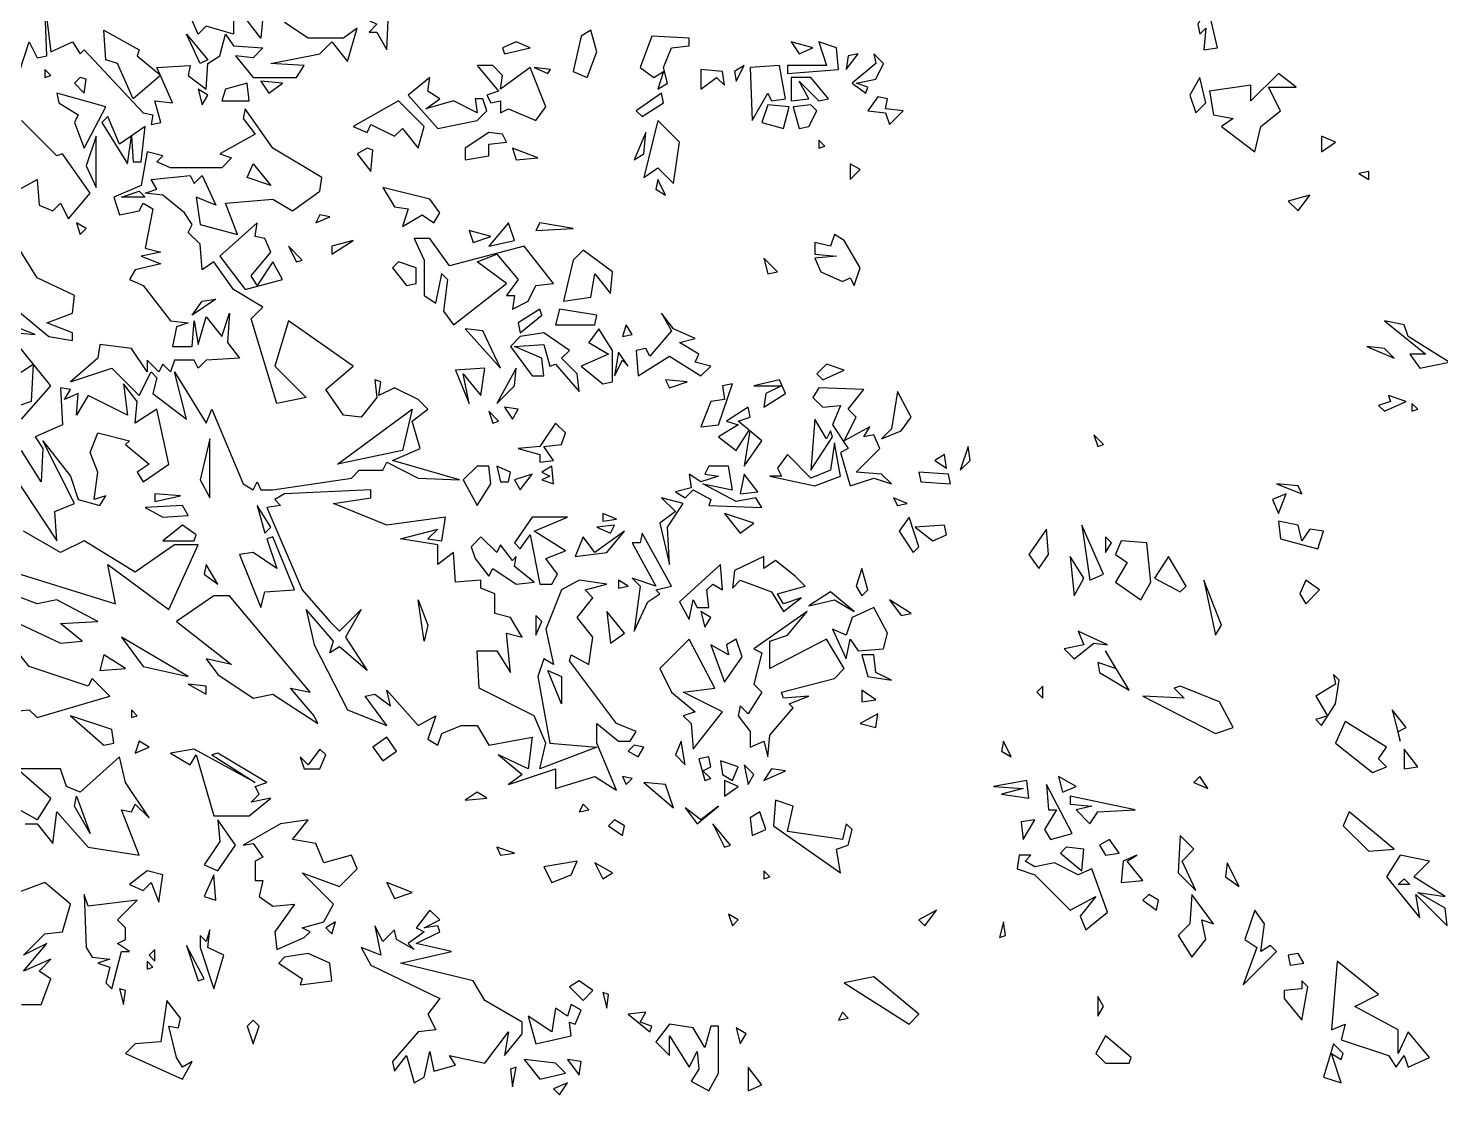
# Model space of a CAD drawing. Header units: millimetres. Extents: x -1920 to 1916, y -1858 to 1858.
# Drawn here: x -1200 to -525, y 292 to 802 of the extents above; entities that cross this region are included whole.
import ezdxf

# ---------------------------------------------------------------- set-up
doc = ezdxf.new("R2010")
doc.units = ezdxf.units.MM
doc.layers.add('ALMOND-DRAW-PROFILE', color=7, linetype='Continuous', lineweight=25)

msp = doc.modelspace()

# ---------------------------------------------------------------- linework, layer by layer
at = {"layer": 'ALMOND-DRAW-PROFILE'}
for points in [[(-1087, 817.76), (-1088.88, 797.11), (-1102.02, 814.01), (-1102.02, 798.99), (-1115.16, 802.75), (-1118.92, 798.99), (-1121.73, 805.56)], [(-1204.34, 781.16), (-1199.64, 795.24), (-1195.89, 787.73), (-1191.19, 788.66), (-1192.13, 814.01), (-1189.32, 790.54), (-1178.99, 795.24), (-1175.24, 789.6), (-1173.36, 791.48), (-1145.2, 761.44), (-1140.51, 760.5), (-1141.44, 755.81), (-1136.75, 756.75), (-1139.57, 767.07), (-1131.12, 766.14), (-1136.9, 779.15), (-1149.89, 768.01), (-1157.4, 784.91), (-1163.03, 786.79), (-1163.97, 800.87), (-1147.08, 791.48), (-1148.01, 788.66), (-1137.08, 779.55), (-1138.63, 783.03), (-1122.67, 783.97), (-1123.61, 779.28), (-1115.16, 772.71), (-1114.22, 784.91), (-1108.59, 788.66), (-1105.77, 798.99), (-1102.02, 793.36), (-1087.94, 792.42), (-1092.63, 787.73), (-1101.08, 788.66), (-1092.63, 778.34), (-1071.98, 778.34), (-1068.23, 783.97), (-1084.18, 784.91), (-1060.72, 789.6), (-1055.08, 795.24), (-1047.58, 785.85), (-1042.88, 801.81), (-1049.45, 797.11), (-1066.35, 797.11), (-1077.61, 804.62)], [(-1212.78, 720.14), (-1195.89, 729.53), (-1194.95, 717.32), (-1188.38, 714.51), (-1184.62, 718.26), (-1180.87, 710.75), (-1170.54, 722.96), (-1183.69, 741.73), (-1186.5, 740.79), (-1203.4, 757.69)], [(-1211.85, 672.27), (-1190.26, 654.43), (-1178.99, 652.56), (-1178.99, 656.31), (-1191.19, 661), (-1178.99, 665.7), (-1178.05, 674.14), (-1195.89, 682.59), (-1208.09, 702.31)], [(-1217.48, 657.25), (-1196.83, 655.37), (-1206.21, 659.13)], [(-1203.4, 615.01), (-1189.32, 630.97), (-1205.27, 650.68)], [(-1224.99, 623.46), (-1197.77, 641.29), (-1198.7, 623.46), (-1204.34, 621.58)], [(-1208.09, 589.66), (-1186.5, 556.81), (-1187.44, 570.89), (-1178.05, 574.64), (-1193.07, 604.68), (-1179.93, 587.79), (-1176.18, 576.52), (-1165.85, 573.71), (-1163.03, 578.4), (-1168.67, 576.52), (-1166.79, 589.66), (-1170.54, 599.05), (-1166.79, 608.44), (-1151.77, 604.68), (-1153.65, 602.8), (-1142.38, 593.42), (-1148.01, 589.66), (-1145.2, 584.97), (-1133, 593.42), (-1138.63, 619.7), (-1148.95, 613.13), (-1148.01, 623.46), (-1154.59, 631.9), (-1152.71, 616.88), (-1171.48, 626.27), (-1177.11, 616.88), (-1176.18, 627.21), (-1182.75, 624.39), (-1179.93, 629.09), (-1184.62, 630.03), (-1183.69, 612.19), (-1196.83, 606.56), (-1193.07, 600.93), (-1194.01, 584.97), (-1203.4, 599.99)], [(-1212.78, 543.67), (-1158.34, 526.77), (-1162.1, 545.54), (-1133, 523.95), (-1118.92, 554.93), (-1130.18, 554.93), (-1148.95, 541.79), (-1173.36, 556.81), (-1184.62, 551.18), (-1202.46, 561.5)], [(-1230.62, 473.27), (-1199.64, 476.08), (-1195.89, 472.33), (-1161.16, 482.65), (-1169.6, 491.1), (-1171.48, 487.35), (-1199.64, 496.73), (-1207.15, 506.12)], [(-1201.52, 421.64), (-1195.89, 421.64), (-1188.38, 412.25), (-1186.5, 427.27), (-1171.48, 410.37), (-1147.08, 406.62), (-1155.52, 428.21), (-1150.83, 427.27), (-1148.95, 431.02), (-1142.38, 424.45), (-1153.65, 441.35), (-1156.46, 453.55), (-1175.24, 436.66), (-1181.81, 439.47), (-1184.62, 447.92), (-1205.27, 447.92), (-1189.32, 433.84), (-1195.89, 423.52), (-1209.03, 431.02)], [(-1203.4, 335.28), (-1194.01, 335.28), (-1189.32, 347.48), (-1194.95, 351.24), (-1189.32, 356.87), (-1202.46, 351.24), (-1191.19, 364.38), (-1202.46, 358.75), (-1192.13, 369.07), (-1183.69, 370.01), (-1179.93, 383.15), (-1192.13, 393.48), (-1212.78, 385.97)]]:
    msp.add_lwpolyline(points, dxfattribs=at)
for points in [[(-1028.8, 791.48), (-1027.86, 809.32), (-1036.31, 815.89), (-1037.25, 805.56), (-1033.5, 803.68), (-1037.25, 799.93), (-1033.5, 799.93)], [(-638.31, 791.48), (-631.74, 792.42), (-636.43, 812.13), (-641.12, 803.68), (-640.18, 798.99), (-637.37, 801.81)], [(-1117.98, 784.91), (-1124.55, 798.99), (-1114.22, 786.79)], [(-933.06, 778.34), (-928.36, 790.54), (-931.18, 800.87), (-935.87, 798.05), (-939.63, 781.16)], [(-899.26, 772.71), (-894.57, 775.52), (-896.45, 783.03), (-892.69, 792.42), (-884.24, 793.36), (-884.24, 797.11), (-902.08, 798.05), (-907.71, 783.03), (-901.14, 778.34), (-896.45, 781.16)], [(-972.48, 789.6), (-960.28, 792.42), (-966.85, 795.24), (-973.42, 792.42)], [(-837.31, 780.22), (-812.9, 782.09), (-813.84, 792.42), (-822.29, 795.24), (-818.54, 783.97), (-837.31, 783.97)], [(-831.68, 789.6), (-825.11, 792.42), (-835.43, 795.24)], [(-970.6, 763.32), (-957.46, 757.69), (-952.77, 764.26), (-960.28, 783.03), (-974.36, 772.71), (-973.42, 779.28), (-978.11, 783.97), (-985.62, 783.97), (-975.3, 771.77), (-980.93, 769.89), (-979.05, 766.14), (-974.36, 767.07), (-974.36, 761.44)], [(-861.72, 776.46), (-857.96, 783.97), (-862.65, 781.16)], [(-854.21, 757.69), (-846.7, 770.83), (-844.82, 767.07), (-838.25, 768.01), (-841.06, 783.97), (-855.14, 783.03)], [(-809.15, 782.09), (-803.52, 789.6), (-808.21, 788.66)], [(-799.76, 770.83), (-798.82, 773.65), (-804.46, 775.52), (-795.07, 777.4), (-791.31, 784.91), (-796.01, 789.6), (-795.07, 784.91), (-806.33, 775.52)], [(-1192.13, 778.34), (-1189.32, 779.28), (-1192.13, 782.09)], [(-1173.36, 770.83), (-1172.42, 777.4), (-1175.24, 778.34), (-1178.05, 775.52)], [(-1085.12, 770.83), (-1078.55, 775.52), (-1088.88, 776.46)], [(-1004.4, 753.93), (-985.62, 757.69), (-980.93, 762.38), (-982.81, 768.01), (-986.56, 768.01), (-985.62, 761.44), (-996.89, 767.07), (-1010.03, 763.32), (-1003.46, 768.01), (-1009.09, 771.77), (-1008.15, 778.34), (-1018.48, 769.89)], [(-951.83, 780.22), (-950.53, 782.16), (-958.4, 783.03)], [(-878.61, 772.71), (-871.1, 778.34), (-867.35, 774.58), (-868.29, 781.16), (-878.61, 782.09)], [(-835.43, 767.07), (-826.98, 768.01), (-831.68, 776.46), (-822.29, 767.07), (-817.6, 768.01), (-826.05, 778.34), (-835.43, 778.34)], [(-642.06, 761.44), (-637.37, 766.14), (-640.18, 778.34), (-644.88, 769.89)], [(-613.9, 742.67), (-611.09, 754.87), (-601.7, 762.38), (-607.33, 773.65), (-594.19, 773.65), (-602.64, 780.22), (-615.78, 767.07), (-615.78, 774.58), (-635.49, 771.77), (-633.61, 760.5), (-624.23, 758.63), (-629.86, 754.87)], [(-1173.36, 744.55), (-1163.03, 764.26), (-1186.5, 770.83), (-1185.56, 766.14), (-1176.18, 760.5), (-1178.05, 756.75)], [(-1117.04, 765.2), (-1114.22, 769.89), (-1118.92, 772.71)], [(-1107.65, 767.07), (-1094.51, 767.07), (-1095.45, 775.52), (-1105.77, 772.71)], [(-906.77, 759.57), (-896.45, 766.14), (-897.39, 770.83), (-909.59, 762.38)], [(-1092.63, 581.21), (-1090.75, 584.97), (-1088.88, 581.21), (-1083.25, 581.21), (-1045.7, 586.85), (-1041.94, 590.6), (-1030.68, 590.6), (-1028.8, 594.36), (-1013.78, 586.85), (-994.07, 585.91), (-1025.99, 595.3), (-1012.84, 600.93), (-1016.6, 614.07), (-1009.09, 619.7), (-1013.78, 624.39), (-1025.05, 630.03), (-1032.56, 626.27), (-1031.62, 632.84), (-1034.43, 633.78), (-1033.5, 625.33), (-1041, 615.95), (-1049.45, 616.88), (-1057.9, 629.09), (-1044.76, 640.35), (-1075.74, 661.94), (-1082.31, 640.35), (-1067.29, 625.33), (-1081.37, 622.52), (-1093.57, 662.88), (-1087.94, 668.51), (-1102.02, 676.96), (-1111.41, 690.1), (-1117.04, 686.35), (-1117.98, 698.55), (-1123.61, 704.18), (-1121.73, 707.94), (-1125.49, 713.57), (-1135.81, 722.02), (-1144.26, 722.96), (-1138.63, 724.83), (-1141.44, 729.53), (-1122.67, 731.4), (-1120.79, 727.65), (-1117.04, 731.4), (-1110.47, 717.32), (-1119.85, 721.08), (-1117.98, 707.94), (-1100.14, 703.24), (-1105.77, 718.26), (-1083.25, 720.14), (-1073.86, 714.51), (-1060.72, 723.9), (-1059.78, 730.47), (-1083.25, 744.55), (-1096.39, 763.32), (-1097.33, 758.63), (-1091.69, 751.12), (-1108.59, 741.73), (-1102.96, 739.85), (-1107.65, 735.16), (-1132.06, 735.16), (-1138.63, 737.98), (-1135.81, 740.79), (-1143.32, 742.67), (-1146.14, 726.71), (-1159.28, 721.08), (-1156.46, 712.63), (-1147.08, 714.51), (-1145.2, 718.26), (-1140.51, 715.45), (-1144.26, 696.67), (-1136.75, 694.8), (-1146.14, 692.92), (-1136.75, 689.16), (-1148.95, 686.35), (-1151.77, 681.65), (-1145.2, 678.84), (-1132.06, 661.94), (-1123.61, 661), (-1129.24, 659.13), (-1131.12, 649.74), (-1121.73, 649.74), (-1120.79, 661.94), (-1118.92, 650.68), (-1115.16, 663.82), (-1107.65, 654.43), (-1103.9, 665.7), (-1104.84, 651.62), (-1099.2, 644.11), (-1115.16, 643.17), (-1118.92, 639.41), (-1120.79, 643.17), (-1130.18, 643.17), (-1132.06, 637.54), (-1135.81, 641.29), (-1137.69, 637.54), (-1143.32, 643.17), (-1143.32, 637.54), (-1150.83, 648.8), (-1165.85, 650.68), (-1166.79, 644.11), (-1179.93, 632.84), (-1160.22, 639.41), (-1147.08, 626.27), (-1141.44, 637.54), (-1138.63, 634.72), (-1140.51, 627.21), (-1124.55, 615.01), (-1130.18, 637.54), (-1115.16, 613.13), (-1112.34, 619.7), (-1097.33, 584.03)], [(-1013.78, 744.55), (-1010.97, 754.87), (-1023.17, 767.07), (-1044.76, 754.87), (-1038.19, 752.06), (-1036.31, 755.81), (-1025.05, 750.18), (-1021.29, 753.93)], [(-839.19, 753.93), (-836.37, 764.26), (-846.7, 765.2), (-849.51, 756.75)], [(-831.68, 753.93), (-826.98, 754.87), (-823.23, 762.38), (-826.05, 765.2), (-834.49, 764.26)], [(-788.5, 755.81), (-781.93, 762.38), (-790.37, 763.32), (-789.44, 768.01), (-794.13, 768.95), (-798.82, 762.38), (-790.37, 761.44)], [(-1152.71, 737.04), (-1150.83, 750.18), (-1149.89, 737.98), (-1146.14, 737.98), (-1144.26, 754.87), (-1156.46, 746.42), (-1162.1, 759.57), (-1164.91, 756.75)], [(-891.75, 727.65), (-888.94, 747.36), (-899.26, 757.69), (-905.83, 730.47), (-899.26, 735.16)], [(-1167.73, 725.77), (-1167.73, 750.18), (-1172.42, 736.1)], [(-991.25, 738.91), (-979.99, 740.79), (-979.99, 746.42), (-971.54, 747.36), (-973.42, 751.12), (-979.99, 752.06), (-991.25, 744.55)], [(-910.53, 738.91), (-905.83, 741.73), (-904.89, 752.06)], [(-581.99, 742.67), (-575.42, 747.36), (-581.99, 750.18)], [(-1036.31, 733.28), (-1035.37, 743.61), (-1038.19, 744.55), (-1042.88, 741.73)], [(-966.85, 738.91), (-956.52, 739.85), (-968.73, 744.55)], [(-822.29, 744.55), (-819.47, 745.49), (-822.29, 748.3)], [(-1084.18, 726.71), (-1095.45, 730.47), (-1092.63, 737.04)], [(-807.27, 729.53), (-802.58, 734.22), (-807.27, 737.04)], [(-895.51, 722.02), (-899.26, 729.53), (-900.2, 724.83)], [(-559.46, 729.53), (-559.46, 733.28), (-564.15, 732.34)], [(-1144.26, 721.08), (-1155.52, 721.08), (-1147.08, 723.9)], [(-1021.29, 707), (-1011.91, 712.63), (-1006.27, 708.88), (-1003.46, 713.57), (-1008.15, 720.14), (-1030.68, 725.77), (-1025.05, 716.39), (-1018.48, 715.45)], [(-593.25, 714.51), (-587.62, 722.02), (-597.94, 719.2)], [(-1175.24, 703.24), (-1172.42, 706.06), (-1177.11, 708.88)], [(-1096.39, 676.96), (-1078.55, 681.65), (-1083.25, 690.1), (-1090.75, 678.84), (-1093.57, 683.53), (-1084.18, 694.8), (-1087, 701.37), (-1091.69, 702.31), (-1090.75, 708.88), (-1108.59, 692.92)], [(-1062.59, 708.88), (-1056.02, 711.69), (-1060.72, 712.63)], [(-979.99, 697.61), (-967.79, 700.43), (-970.6, 708.88)], [(-957.46, 705.12), (-939.63, 706.06), (-955.58, 708.88)], [(-987.5, 699.49), (-979.05, 702.31), (-989.38, 705.12)], [(-805.39, 678.84), (-802.58, 687.29), (-810.09, 700.43), (-814.78, 703.24), (-816.66, 697.61), (-824.17, 699.49), (-824.17, 693.86), (-813.84, 692.92), (-824.17, 691.98), (-821.35, 685.41), (-811.03, 680.72), (-807.27, 682.59)], [(-1071.98, 690.1), (-1069.17, 691.04), (-1075.74, 697.61)], [(-1055.08, 693.86), (-1044.76, 700.43), (-1055.08, 697.61)], [(-996.89, 660.06), (-971.54, 679.78), (-985.62, 690.1), (-976.24, 693.86), (-965.91, 681.65), (-971.54, 674.14), (-967.79, 674.14), (-968.73, 667.57), (-961.22, 671.33), (-957.46, 678.84), (-949.01, 679.78), (-963.09, 697.61), (-998.76, 688.23), (-1008.15, 701.37), (-1015.66, 701.37), (-1010.97, 691.04), (-1010.97, 674.14), (-1005.33, 670.39), (-1002.52, 684.47), (-999.7, 681.65), (-1001.58, 666.64)], [(-944.32, 671.33), (-931.18, 673.21), (-929.3, 684.47), (-921.79, 675.08), (-920.85, 685.41), (-934.93, 695.73), (-939.63, 691.04)], [(-1019.41, 678.84), (-1014.72, 679.78), (-1014.72, 687.29), (-1023.17, 690.1), (-1025.99, 687.29)], [(-846.7, 684.47), (-842, 685.41), (-848.57, 691.98)], [(-1121.73, 664.76), (-1117.04, 671.33), (-1110.47, 672.27)], [(-964.97, 656.31), (-954.65, 664.76), (-955.58, 667.57), (-965.91, 661)], [(-948.07, 660.06), (-929.3, 660.06), (-928.36, 664.76), (-946.2, 667.57)], [(-908.65, 635.66), (-893.63, 645.05), (-878.61, 635.66), (-873.92, 640.35), (-881.43, 642.23), (-879.55, 645.98), (-888.94, 651.62), (-881.43, 653.49), (-891.75, 658.19), (-897.39, 665.7), (-892.69, 657.25), (-903.02, 645.05), (-904.89, 648.8), (-909.59, 647.86)], [(-535.05, 639.41), (-520.97, 642.23), (-540.68, 654.43), (-542.56, 660.06), (-551.95, 661.94), (-532.24, 645.98), (-539.75, 645.98)], [(-974.36, 639.41), (-982.81, 657.25), (-991.25, 658.19)], [(-936.81, 628.15), (-937.75, 636.6), (-945.26, 644.11), (-941.5, 647.86), (-953.71, 656.31), (-964.97, 654.43), (-969.66, 649.74), (-959.34, 635.66), (-953.71, 635.66), (-954.65, 644.11), (-967.79, 649.74), (-953.71, 650.68), (-950.89, 640.35), (-948.07, 641.29)], [(-925.55, 631.9), (-920.85, 632.84), (-920.85, 647.86), (-927.42, 658.19), (-932.12, 651.62), (-922.73, 645.98), (-935.87, 640.35)], [(-916.16, 654.43), (-911.47, 655.37), (-914.28, 660.06)], [(-560.4, 649.74), (-547.25, 644.11), (-551.95, 648.8)], [(-919.91, 635.66), (-916.16, 643.17), (-913.34, 640.35), (-918.04, 646.92)], [(-989.38, 622.52), (-992.19, 636.6), (-983.74, 626.27), (-981.87, 639.41), (-995.95, 638.47)], [(-976.24, 622.52), (-967.79, 630.97), (-966.85, 639.41)], [(-820.41, 633.78), (-810.09, 638.47), (-818.54, 641.29), (-823.23, 636.6)], [(-893.63, 630.03), (-885.18, 632.84), (-895.51, 633.78)], [(-878.61, 611.25), (-870.16, 612.19), (-863.59, 631.9), (-868.29, 630.97), (-867.35, 624.39), (-873.92, 623.46)], [(-848.57, 620.64), (-838.25, 627.21), (-841.06, 633.78), (-853.27, 630.97), (-840.13, 630.97), (-847.63, 627.21)], [(-807.27, 583.09), (-796.01, 586.85), (-787.56, 584.03), (-792.25, 588.72), (-804.46, 589.66), (-793.19, 600.93), (-796.01, 607.5), (-800.7, 606.56), (-797.88, 611.25), (-810.09, 604.68), (-804.46, 615.95), (-808.21, 619.7), (-800.7, 629.09), (-822.29, 630.03), (-825.11, 625.33), (-820.41, 620.64), (-811.96, 621.58), (-815.72, 612.19), (-808.21, 600.93), (-811.96, 599.05)], [(-792.25, 605.62), (-782.87, 609.38), (-778.17, 615.95), (-784.74, 628.15), (-787.56, 610.31)], [(-551.95, 618.76), (-541.62, 623.46), (-550.07, 626.27), (-549.13, 623.46), (-554.76, 621.58)], [(-538.81, 618.76), (-535.99, 619.7), (-538.81, 622.52)], [(-1052.27, 593.42), (-1016.6, 619.7), (-1021.29, 599.99)], [(-978.11, 613.13), (-975.3, 614.07), (-979.99, 618.76)], [(-968.73, 615.01), (-965.91, 619.7), (-972.48, 620.64)], [(-855.53, 609.7), (-860.78, 614.07), (-855.14, 615.95), (-856.08, 620.64), (-866.41, 614.07), (-860.78, 612.19), (-870.16, 606.56), (-861.72, 599.99)], [(-826.05, 590.6), (-815.72, 606.56), (-816.66, 609.38), (-818.54, 605.62), (-824.17, 615.01)], [(-955.58, 594.36), (-949.01, 595.3), (-953.71, 601.87), (-945.26, 602.8), (-943.38, 608.44), (-948.07, 613.13), (-955.58, 601.87), (-965.91, 600.93), (-955.58, 598.11)], [(-857.96, 592.48), (-849.51, 604.68), (-855.28, 609.48)], [(-1113.28, 577.46), (-1113.28, 605.62), (-1117.98, 585.91)], [(-824.17, 583.09), (-811.96, 587.79), (-814.78, 603.74), (-816.66, 590.6), (-826.05, 586.85), (-837.31, 598.11), (-842, 591.54), (-840.13, 587.79), (-845.76, 587.79)], [(-754.7, 590.6), (-750.01, 595.3), (-750.95, 601.87)], [(-689, 601.87), (-686.18, 602.8), (-690.87, 607.5)], [(-766.91, 595.3), (-761.28, 591.54), (-762.21, 598.11)], [(-985.62, 573.71), (-979.05, 584.03), (-979.99, 592.48), (-985.62, 592.48), (-992.19, 585.91)], [(-974.36, 584.97), (-970.6, 584.97), (-969.66, 589.66), (-976.24, 592.48)], [(-964.97, 581.21), (-959.34, 588.72), (-967.79, 585.91)], [(-954.65, 585.91), (-949.01, 584.03), (-949.95, 592.48), (-954.65, 589.66), (-950.89, 587.79)], [(-874.86, 573.71), (-849.51, 572.77), (-852.33, 577.46), (-861.72, 575.58), (-877.67, 584.03), (-863.59, 581.21), (-865.47, 592.48), (-874.86, 592.48), (-876.73, 588.72), (-870.16, 587.79), (-878.61, 584.97), (-884.24, 588.72), (-883.31, 582.15), (-890.81, 580.28), (-886.12, 577.46), (-882.37, 581.21), (-873.92, 576.52)], [(-859.84, 579.34), (-851.39, 580.28), (-857.96, 588.72)], [(-773.48, 584.97), (-759.4, 584.03), (-760.34, 588.72), (-774.42, 589.66)], [(-929.3, 444.17), (-918.98, 437.6), (-928.36, 460.12), (-928.36, 469.51), (-918.04, 461.06), (-912.4, 461.06), (-909.59, 465.76), (-918.98, 469.51), (-941.5, 499.55), (-940.56, 502.37), (-932.12, 497.67), (-930.24, 510.81), (-937.75, 520.2), (-930.24, 529.59), (-933.99, 533.34), (-923.67, 536.16), (-936.81, 538.04), (-945.26, 533.34), (-952.77, 514.57), (-949.01, 497.67), (-953.71, 500.49), (-956.52, 492.04), (-950.89, 460.12), (-928.36, 458.25), (-955.58, 447.92), (-952.77, 460.12), (-958.4, 473.27), (-984.68, 486.41), (-985.62, 504.24), (-976.24, 504.24), (-969.66, 493.92), (-971.54, 512.69), (-964.03, 510.81), (-969.66, 520.2), (-977.17, 522.08), (-977.17, 531.46), (-983.74, 534.28), (-983.74, 538.04), (-995.95, 537.1), (-996.89, 551.18), (-1004.4, 545.54), (-1004.4, 554.93), (-1022.23, 557.75), (-1004.4, 562.44), (-1009.09, 557.75), (-1002.52, 556.81), (-1000.64, 568.07), (-1028.8, 564.32), (-1054.15, 574.64), (-1036.31, 577.46), (-1036.31, 581.21), (-1077.61, 579.34), (-1082.31, 576.52), (-1079.49, 573.71), (-1086.06, 572.77), (-1069.17, 533.34), (-1056.02, 518.32), (-1051.33, 513.63), (-1041, 523.95), (-1048.51, 510.81), (-1038.19, 494.86), (-1051.33, 506.12), (-1056.02, 503.3), (-1054.15, 508.94), (-1067.29, 523.95), (-1063.53, 507.06), (-1047.58, 476.08), (-1028.8, 468.57), (-1039.13, 482.65), (-1034.43, 483.59), (-1026.92, 477.96), (-1028.8, 485.47), (-1013.78, 468.57), (-1005.33, 473.27), (-1009.09, 462), (-1004.4, 459.19), (-1002.52, 464.82), (-993.13, 468.57), (-985.62, 468.57), (-979.99, 459.19), (-959.34, 462.94), (-961.22, 447.92), (-975.3, 454.49), (-964.03, 445.11), (-970.6, 440.41), (-948.07, 447.92), (-948.07, 438.53)], [(-591.37, 579.34), (-593.25, 583.09), (-603.58, 584.03)], [(-1139.57, 575.58), (-1127.36, 578.4), (-1139.57, 579.34)], [(-893.63, 545.54), (-894.57, 563.38), (-887.06, 574.64), (-897.39, 577.46), (-890.81, 570.89), (-898.32, 565.26)], [(-784.74, 573.71), (-780.05, 574.64), (-786.62, 577.46)], [(-602.64, 569.95), (-598.88, 579.34), (-605.45, 576.52)], [(-1135.81, 568.07), (-1123.61, 569.01), (-1126.43, 573.71), (-1144.26, 572.77)], [(-1087, 560.56), (-1084.18, 563.38), (-1090.75, 573.71)], [(-955.58, 536.16), (-949.95, 536.16), (-947.14, 540.85), (-952.77, 548.36), (-943.38, 552.12), (-958.4, 561.5), (-942.44, 568.07), (-959.34, 568.07), (-967.79, 555.87), (-964.97, 553.05), (-960.28, 559.63)], [(-925.55, 566.2), (-918.98, 567.13), (-925.55, 569.95)], [(-859.84, 560.56), (-853.27, 565.26), (-867.35, 569.95)], [(-777.23, 551.18), (-774.42, 553.99), (-779.11, 568.07), (-783.8, 561.5)], [(-1135.81, 556.81), (-1120.79, 556.81), (-1119.85, 559.63), (-1126.43, 564.32)], [(-938.69, 549.3), (-923.67, 551.18), (-915.22, 561.5), (-929.3, 551.18), (-934.93, 558.69)], [(-921.79, 560.56), (-919.91, 564.32), (-928.36, 563.38)], [(-910.53, 513.63), (-903.96, 527.71), (-898.32, 531.46), (-900.2, 533.34), (-892.69, 535.22), (-906.77, 560.56), (-907.71, 555.87), (-911.47, 555.87), (-900.2, 535.22), (-911.47, 538.97), (-907.71, 535.22)], [(-767.85, 556.81), (-761.28, 559.63), (-762.21, 564.32), (-776.29, 563.38)], [(-717.16, 543.67), (-712.46, 550.24), (-713.4, 562.44), (-721.85, 550.24)], [(-692.75, 538.04), (-686.18, 540.85), (-696.51, 564.32)], [(-601.7, 557.75), (-583.86, 553.05), (-581.05, 561.5), (-587.62, 562.44), (-591.37, 556.81), (-593.25, 564.32), (-602.64, 566.2)], [(-1088.88, 524.89), (-1087, 532.4), (-1072.92, 533.34), (-1083.25, 558.69), (-1086.06, 557.75), (-1081.37, 543.67), (-1092.63, 551.18), (-1099.2, 550.24)], [(-966.85, 536.16), (-958.4, 537.1), (-967.79, 544.61), (-966.85, 549.3), (-968.73, 547.42), (-974.36, 554.93), (-976.24, 551.18), (-983.74, 558.69), (-988.44, 553.99), (-986.56, 548.36), (-979.99, 539.91), (-978.11, 543.67)], [(-685.24, 551.18), (-682.43, 555.87), (-685.24, 558.69)], [(-668.35, 528.65), (-663.65, 537.1), (-665.53, 555.87), (-677.73, 556.81), (-680.55, 550.24), (-674.92, 546.48), (-680.55, 537.1)], [(-839.19, 523.02), (-830.74, 529.59), (-839.19, 526.77), (-842, 531.46), (-828.86, 535.22), (-833.55, 539.91), (-842.94, 547.42), (-848.57, 543.67), (-848.57, 549.3), (-862.65, 542.73), (-863.59, 534.28), (-859.84, 538.04), (-844.82, 532.4)], [(-700.26, 530.53), (-695.57, 538.97), (-702.14, 549.3)], [(-649.57, 532.4), (-646.76, 535.22), (-655.2, 549.3), (-661.77, 538.97)], [(-1109.53, 536.16), (-1115.16, 545.54), (-1116.1, 540.85)], [(-884.24, 519.26), (-882.37, 528.65), (-880.49, 524.89), (-874.86, 524.89), (-875.8, 533.34), (-872.98, 536.16), (-868.29, 533.34), (-869.22, 545.54), (-888.94, 527.71)], [(-801.64, 530.53), (-798.82, 533.34), (-801.64, 543.67), (-804.46, 535.22)], [(-918.04, 534.28), (-913.34, 535.22), (-918.04, 538.04)], [(-632.68, 511.75), (-629.86, 516.45), (-638.31, 538.04)], [(-589.5, 526.77), (-582.92, 533.34), (-589.5, 538.04), (-592.31, 531.46)], [(-1184.62, 508), (-1174.3, 508.94), (-1184.62, 517.38), (-1166.79, 518.32), (-1186.5, 528.65), (-1195.89, 526.77), (-1210.91, 532.4), (-1215.6, 529.59), (-1212.78, 521.14)], [(-1083.25, 483.59), (-1061.66, 469.51), (-1063.53, 473.27), (-1074.8, 486.41), (-1065.41, 484.53), (-1103.9, 530.53), (-1111.41, 530.53), (-1129.24, 518.32), (-1102.96, 497.67), (-1115.16, 500.49), (-1109.53, 492.98), (-1092.63, 481.71)], [(-1010.97, 508.94), (-1013.78, 528.65), (-1009.09, 516.45)], [(-805.39, 523.02), (-816.66, 532.4), (-826.98, 525.83), (-814.78, 528.65)], [(-782.87, 521.14), (-778.17, 522.08), (-788.5, 528.65)], [(-957.46, 511.75), (-954.65, 518.32), (-957.46, 521.14)], [(-921.79, 508), (-915.22, 512.69), (-923.67, 523.02)], [(-876.73, 515.51), (-873.92, 520.2), (-878.61, 523.02)], [(-846.7, 453.55), (-845.76, 463.88), (-834.49, 477.02), (-836.37, 478.9), (-826.98, 482.65), (-839.19, 481.71), (-840.13, 484.53), (-814.78, 491.1), (-810.09, 495.79), (-818.54, 509.87), (-845.76, 495.79), (-845.76, 508.94), (-837.31, 511.75), (-827.92, 523.02), (-853.27, 505.18), (-849.51, 503.3), (-853.27, 488.28), (-849.51, 484.53), (-856.08, 474.2), (-859.84, 477.96), (-860.78, 473.27), (-855.14, 465.76), (-855.14, 458.25), (-848.57, 461.06)], [(-809.15, 500.49), (-807.27, 509.87), (-803.52, 504.24), (-791.31, 505.18), (-789.44, 512.69), (-796.01, 524.89), (-806.33, 520.2), (-809.15, 511.75), (-815.72, 514.57)], [(-700.26, 500.49), (-690.87, 508), (-684.3, 507.06), (-698.38, 513.63), (-695.57, 507.06), (-704.95, 505.18)], [(-1145.2, 496.73), (-1123.61, 492.04), (-1155.52, 510.81)], [(-882.37, 457.31), (-868.29, 475.14), (-887.06, 484.53), (-872.04, 486.41), (-884.24, 509.87), (-898.32, 495.79), (-892.69, 484.53), (-881.43, 475.14), (-887.06, 473.27), (-883.31, 469.51)], [(-867.35, 489.22), (-858.9, 501.43), (-861.72, 509.87), (-866.41, 507.06), (-865.47, 502.37), (-873.92, 507.06)], [(-1165.85, 494.86), (-1153.65, 495.79), (-1163.97, 502.37)], [(-798.82, 492.04), (-787.56, 490.16), (-795.07, 493.92), (-796.01, 502.37), (-801.64, 502.37)], [(-673.98, 485.47), (-685.24, 504.24), (-680.55, 495.79), (-689, 498.61), (-688.06, 493.92)], [(-945.26, 478.9), (-951.83, 494.86), (-945.26, 492.04)], [(-581.99, 468.57), (-575.42, 478.9), (-573.54, 490.16), (-576.35, 492.98), (-575.42, 488.28), (-584.8, 482.65), (-579.17, 473.27), (-584.8, 471.39)], [(-1115.16, 483.59), (-1115.16, 487.35), (-1123.61, 488.28)], [(-715.28, 481.71), (-715.28, 487.35), (-718.1, 484.53)], [(-632.68, 464.82), (-624.23, 467.63), (-630.8, 479.84), (-649.57, 487.35), (-652.39, 486.41), (-647.69, 481.71), (-667.41, 482.65)], [(-801.64, 479.84), (-795.07, 480.78), (-801.64, 485.47)], [(-1163.97, 459.19), (-1159.28, 460.12), (-1160.22, 466.69), (-1179.93, 473.27)], [(-1150.83, 472.33), (-1148.01, 473.27), (-1150.83, 476.08)], [(-802.58, 469.51), (-795.07, 467.63), (-794.13, 474.2)], [(-544.44, 461.06), (-545.38, 465.76), (-541.62, 467.63), (-548.19, 476.08)], [(-557.58, 446.04), (-551.01, 448.86), (-554.76, 452.61), (-551.01, 458.25), (-570.72, 470.45), (-575.42, 460.12)], [(-1148.95, 455.43), (-1142.38, 458.25), (-1147.08, 461.06)], [(-1030.68, 451.68), (-1024.11, 456.37), (-1028.8, 462.94), (-1035.37, 458.25)], [(-908.65, 453.55), (-905.83, 458.25), (-910.53, 459.19), (-913.34, 456.37)], [(-886.12, 449.8), (-888, 461.06), (-890.81, 454.49)], [(-730.3, 453.55), (-734.05, 461.06), (-734.99, 456.37)], [(-1111.41, 425.39), (-1094.51, 425.39), (-1084.18, 433.84), (-1093.57, 431.96), (-1089.82, 435.72), (-1091.69, 439.47), (-1086.06, 441.35), (-1109.53, 455.43), (-1112.34, 454.49), (-1091.69, 441.35), (-1120.79, 457.31), (-1132.06, 455.43), (-1122.67, 449.8), (-1119.85, 454.49)], [(-1068.23, 447.92), (-1060.72, 447.92), (-1057.9, 454.49), (-1060.72, 457.31), (-1066.35, 449.8), (-1070.1, 453.55)], [(-876.73, 442.29), (-873.92, 443.23), (-877.67, 446.98), (-873.92, 448.86), (-874.86, 453.55), (-879.55, 452.61)], [(-542.56, 447.92), (-535.99, 448.86), (-542.56, 457.31)], [(-863.59, 442.29), (-860.78, 448.86), (-869.22, 451.68), (-868.29, 445.11)], [(-856.08, 440.41), (-853.27, 445.11), (-857.96, 449.8)], [(-848.57, 442.29), (-838.25, 446.98), (-844.82, 447.92)], [(-914.28, 440.41), (-911.47, 443.23), (-916.16, 444.17)], [(-891.75, 429.15), (-895.51, 440.41), (-905.83, 441.35)], [(-867.35, 434.78), (-860.78, 439.47), (-867.35, 442.29)], [(-734.99, 435.72), (-721.85, 433.84), (-722.79, 442.29), (-738.75, 439.47), (-724.67, 438.53)], [(-711.53, 414.13), (-701.2, 416.94), (-713.4, 440.41), (-712.46, 428.21), (-708.71, 428.21), (-714.34, 418.82)], [(-705.89, 436.66), (-699.32, 439.47), (-707.77, 444.17)], [(-636.43, 438.53), (-640.18, 444.17), (-643, 441.35)], [(-1170.54, 416.94), (-1178.05, 430.09), (-1177.11, 434.78)], [(-991.25, 432.9), (-980.93, 433.84), (-985.62, 436.66)], [(-843.88, 420.7), (-811.96, 398.17), (-813.84, 409.44), (-808.21, 411.31), (-806.33, 418.82), (-809.15, 421.64), (-811.03, 414.13), (-837.31, 417.88), (-834.49, 430.09), (-842.94, 432.9)], [(-692.75, 421.64), (-689, 427.27), (-671.16, 428.21), (-702.14, 434.78), (-702.14, 431.02), (-691.81, 430.09), (-699.32, 428.21)], [(-936.81, 427.27), (-932.12, 428.21), (-934.93, 431.02)], [(-880.49, 421.64), (-870.16, 430.09), (-878.61, 423.52), (-886.12, 429.15)], [(-854.21, 416.01), (-847.63, 418.82), (-850.45, 427.27), (-855.14, 424.45)], [(-559.46, 408.5), (-547.25, 409.44), (-568.84, 427.27), (-571.66, 420.7)], [(-1109.53, 399.11), (-1101.08, 411.31), (-1109.53, 423.52), (-1108.59, 413.19), (-1116.1, 401.93)], [(-1081.37, 361.56), (-1068.23, 367.19), (-1065.41, 370.01), (-1069.17, 371.89), (-1058.84, 374.7), (-1054.15, 383.15), (-1069.17, 398.17), (-1051.33, 391.6), (-1042.88, 400.05), (-1045.7, 406.62), (-1058.84, 402.86), (-1062.59, 412.25), (-1073.86, 414.13), (-1066.35, 423.52), (-1079.49, 421.64), (-1097.33, 411.31), (-1092.63, 412.25), (-1087.94, 405.68), (-1091.69, 403.8), (-1091.69, 394.42), (-1087.94, 394.42), (-1089.82, 386.91), (-1083.25, 382.21), (-1072.92, 383.15), (-1082.31, 370.01)], [(-916.16, 416.01), (-915.22, 420.7), (-919.91, 423.52), (-922.73, 420.7)], [(-867.35, 410.37), (-864.53, 411.31), (-872.98, 421.64)], [(-724.67, 414.13), (-719.03, 423.52), (-725.61, 422.58)], [(-685.24, 406.62), (-678.67, 407.56), (-683.36, 414.13), (-688.06, 411.31)], [(-642.06, 389.72), (-648.63, 403.8), (-643, 409.44), (-649.57, 416.01), (-650.51, 398.17)], [(-974.36, 406.62), (-967.79, 407.56), (-976.24, 410.37)], [(-694.63, 370.95), (-684.3, 379.4), (-691.81, 400.05), (-698.38, 397.23), (-709.65, 402.86), (-719.03, 400.99), (-723.73, 403.8), (-720.91, 406.62), (-726.54, 406.62), (-727.48, 400.05), (-719.03, 397.23), (-702.14, 380.34), (-689.94, 386.91), (-697.44, 377.52)], [(-696.51, 399.11), (-695.57, 409.44), (-704.02, 410.37), (-706.83, 407.56)], [(-677.73, 393.48), (-667.41, 394.42), (-674.92, 403.8), (-670.22, 406.62), (-676.79, 403.8)], [(-521.91, 372.83), (-522.85, 381.27), (-535.99, 388.78), (-522.85, 386.91), (-537.87, 396.29), (-530.36, 403.8), (-544.44, 406.62), (-551.01, 396.29), (-535.05, 376.58), (-536.93, 387.85)], [(-1137.69, 384.09), (-1135.81, 397.23), (-1143.32, 399.11), (-1151.77, 392.54), (-1145.2, 389.72), (-1141.44, 393.48)], [(-949.95, 393.48), (-940.56, 397.23), (-937.75, 403.8), (-953.71, 400.99)], [(-925.55, 395.35), (-920.85, 398.17), (-929.3, 402.86)], [(-848.57, 395.35), (-845.76, 396.29), (-848.57, 399.11)], [(-621.41, 391.6), (-627.04, 402.86), (-627.98, 396.29)], [(-1116.1, 386.91), (-1110.47, 385.03), (-1111.41, 397.23)], [(-1025.05, 385.97), (-1016.6, 388.78), (-1028.8, 393.48)], [(-545.38, 392.54), (-542.56, 395.35), (-539.75, 392.54)], [(-1160.22, 342.79), (-1155.52, 360.62), (-1151.77, 360.62), (-1157.4, 364.38), (-1153.65, 366.26), (-1153.65, 371.89), (-1157.4, 375.64), (-1148.01, 385.03), (-1171.48, 382.21), (-1173.36, 387.85), (-1172.42, 362.5), (-1169.6, 357.81), (-1161.16, 356.87), (-1166.79, 354.99), (-1161.16, 353.11), (-1163.03, 345.6)], [(-660.84, 380.34), (-659.9, 385.03), (-664.59, 387.85), (-667.41, 385.03)], [(-643.94, 357.81), (-637.37, 366.26), (-639.25, 375.64), (-633.61, 373.76), (-643.94, 387.85), (-644.88, 373.76), (-650.51, 368.13)], [(-1015.66, 297.73), (-1010.97, 300.55), (-1008.15, 312.75), (-1006.27, 303.36), (-995.95, 306.18), (-998.76, 310.87), (-981.87, 307.12), (-970.6, 322.14), (-972.48, 310.87), (-964.03, 321.2), (-964.03, 326.83), (-981.87, 337.16), (-987.5, 346.54), (-1022.23, 354.99), (-997.82, 360.62), (-1014.72, 364.38), (-1003.46, 370.01), (-1004.4, 372.83), (-1010.97, 371.89), (-1003.46, 375.64), (-1008.15, 380.34), (-1014.72, 371.89), (-1010.97, 370.01), (-1018.48, 364.38), (-1015.66, 361.56), (-1024.11, 366.26), (-1025.05, 370.95), (-1030.68, 365.32), (-1034.43, 372.83), (-1031.62, 358.75), (-1041, 362.5), (-1036.31, 354.05), (-1003.46, 338.09), (-1009.09, 330.59), (-1005.33, 323.08), (-1013.78, 322.14), (-1025.99, 308.06), (-1025.05, 303.36), (-1019.41, 310.87)], [(-863.59, 372.83), (-860.78, 375.64), (-865.47, 378.46)], [(-771.6, 372.83), (-765.97, 380.34), (-774.42, 375.64)], [(-619.53, 344.67), (-603.58, 360.62), (-606.39, 363.44), (-611.09, 360.62), (-609.21, 373.76), (-613.9, 380.34), (-618.6, 366.26), (-612.96, 362.5)], [(-1055.08, 369.07), (-1053.21, 374.7), (-1057.9, 371.89)], [(-735.93, 367.19), (-733.11, 368.13), (-734.05, 374.7)], [(-1111.41, 342.79), (-1106.71, 358.75), (-1114.22, 362.5), (-1113.28, 370.95), (-1115.16, 365.32), (-1117.98, 368.13), (-1117.98, 362.5)], [(-1139.57, 355.93), (-1139.57, 361.56), (-1142.38, 358.75)], [(-1118.92, 346.54), (-1116.1, 347.48), (-1124.55, 363.44)], [(-1070.1, 344.67), (-1055.08, 346.54), (-1056.02, 354.99), (-1066.35, 359.68), (-1077.61, 357.81), (-1080.43, 354.99), (-1069.17, 347.48)], [(-597.01, 354.05), (-590.43, 354.99), (-593.25, 359.68), (-597.94, 358.75)], [(-1143.32, 352.18), (-1140.51, 353.11), (-1143.32, 355.93)], [(-546.32, 305.24), (-542.56, 310.87), (-540.68, 305.24), (-530.36, 309.93), (-540.68, 322.14), (-545.38, 311.81), (-545.38, 323.08), (-566.03, 334.34), (-554.76, 339.97), (-574.48, 355.93), (-577.29, 323.08), (-570.72, 325.89), (-572.6, 318.38), (-550.07, 310.87)], [(-934.93, 337.16), (-930.24, 341.85), (-936.81, 346.54), (-941.5, 343.73)], [(-779.11, 325.89), (-774.42, 330.59), (-796.01, 348.42), (-810.09, 345.6)], [(-591.37, 327.77), (-588.56, 343.73), (-591.37, 346.54), (-591.37, 342.79), (-599.82, 341.85), (-599.82, 338.09)], [(-1154.59, 335.28), (-1153.65, 341.85), (-1156.46, 342.79)], [(-923.67, 333.4), (-922.73, 339.97), (-925.55, 340.91)], [(-689, 329.65), (-686.18, 334.34), (-689, 339.03)], [(-1126.43, 299.61), (-1121.73, 308.06), (-1126.43, 305.24), (-1129.24, 309.93), (-1133, 324.95), (-1128.3, 324.01), (-1127.36, 328.71), (-1133.93, 337.16), (-1136.75, 317.44), (-1148.95, 316.5), (-1153.65, 311.81)], [(-957.46, 316.5), (-940.56, 320.26), (-941.5, 326.83), (-938.69, 325.89), (-935.87, 332.46), (-940.56, 335.28), (-942.44, 329.65), (-948.07, 333.4), (-949.95, 322.14), (-961.22, 329.65)], [(-903.02, 322.14), (-902.08, 324.95), (-907.71, 326.83), (-904.89, 331.52), (-913.34, 330.59)], [(-812.9, 327.77), (-808.21, 328.71), (-811.03, 331.52)], [(-1092.63, 316.5), (-1089.82, 324.95), (-1092.63, 327.77), (-1095.45, 324.95)], [(-874.86, 293.98), (-870.16, 302.42), (-870.16, 324.95), (-873.92, 324.95), (-876.73, 314.63), (-882.37, 324.01), (-893.63, 325.89), (-900.2, 317.44), (-893.63, 310.87), (-893.63, 320.26), (-884.24, 305.24), (-880.49, 312.75), (-879.55, 304.3), (-883.31, 298.67)], [(-859.84, 316.5), (-857.02, 321.2), (-861.72, 324.01)], [(-685.24, 307.12), (-673.98, 307.12), (-673.04, 309.93), (-685.24, 320.26), (-689.94, 311.81)], [(-572.6, 297.73), (-577.29, 311.81), (-572.6, 309), (-571.66, 311.81), (-576.35, 316.5), (-581.05, 300.55)], [(-968.73, 295.85), (-966.85, 305.24), (-969.66, 304.3)], [(-955.58, 299.61), (-943.38, 302.42), (-948.07, 307.12), (-963.09, 309)], [(-936.81, 301.49), (-935.87, 308.06), (-942.44, 309)], [(-856.08, 293.98), (-849.51, 296.79), (-856.08, 305.24)], [(-946.2, 292.1), (-942.44, 297.73), (-949.01, 294.92)]]:
    msp.add_lwpolyline(points, close=True, dxfattribs=at)

doc.saveas('drawing.dxf')
